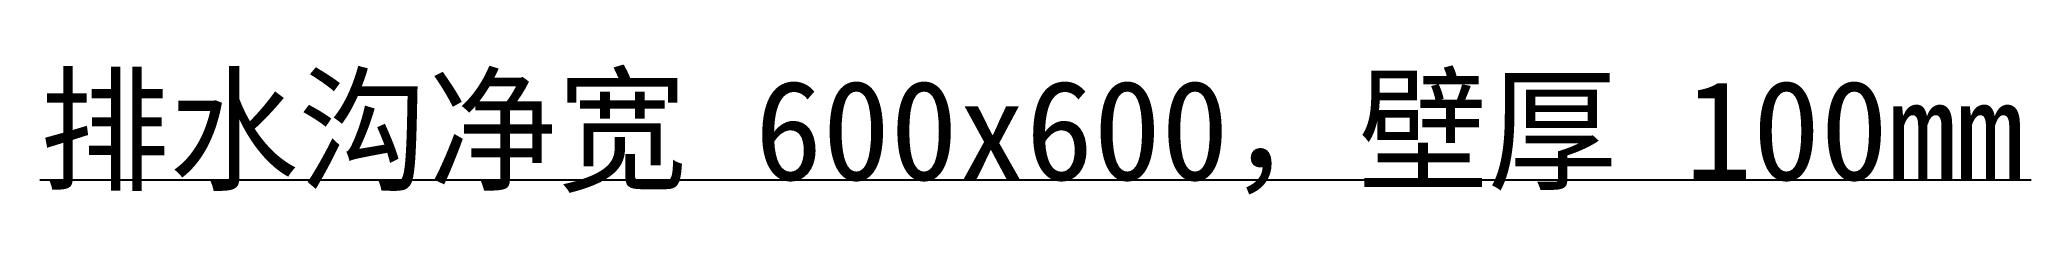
# Model space of a CAD drawing. Header units: metres. Extents: x 0 to 10, y -0.1 to 0.6.
import ezdxf

# ---------------------------------------------------------------- set-up
doc = ezdxf.new("R2010")
doc.units = ezdxf.units.M
doc.layers.add('NOTES', color=3, linetype='Continuous')

msp = doc.modelspace()

# ---------------------------------------------------------------- linework, layer by layer
at = {"layer": 'NOTES'}
msp.add_line((0, 0), (10, 0), dxfattribs=at)

# ---------------------------------------------------------------- texts
msp.add_text('排水沟净宽 600x600，壁厚 100mm', height=0.5, dxfattribs=at).set_placement((0, 0))

doc.saveas('drawing.dxf')
